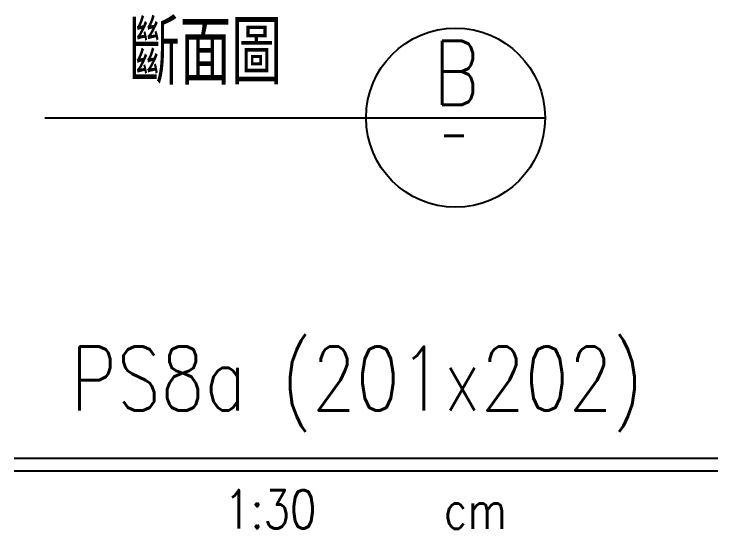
# Model space of a CAD drawing. Extents: x -4754 to 4964, y -19960 to 3942.
# Drawn here: x -257.2 to -92.2, y -10335.9 to -10215.2 of the extents above; entities that cross this region are included whole.
import ezdxf
from ezdxf.enums import TextEntityAlignment as Align

# ---------------------------------------------------------------- set-up
doc = ezdxf.new("R2010")
doc.units = 0
doc.header["$LTSCALE"] = 3
doc.layers.get('0').update_dxf_attribs({"linetype": 'CONTINUOUS'})
doc.layers.add('HB_TXT_CTEXT', color=2, linetype='CONTINUOUS')
doc.styles.get("Standard").update_dxf_attribs({"font": 'ROMANS.shx', "width": 0.8, "bigfont": 'chineset.shx'})

# ---------------------------------------------------------------- blocks, each defined once
blk = doc.blocks.new('slab_title_s')
at = {"color": 3, "linetype": 'Continuous'}
blk.add_line((-82.53, 0), (82.52, 0), dxfattribs=at)
at = {"color": 1, "linetype": 'Continuous'}
blk.add_line((-82.53, -3), (82.52, -3), dxfattribs=at)
at = {"color": 3, "linetype": 'Continuous', "width": 0.8}
blk.add_attdef('PS1', text='', height=15, dxfattribs=at).set_placement((-2.11, 17.58), align=Align.MIDDLE)
at = {"color": 0, "linetype": 'Continuous', "width": 0.8}
for tag, p in [('1:30', (-22.45, -12)), ('CM', (25.67, -12.12))]:
    blk.add_attdef(tag, text='', height=9, dxfattribs=at).set_placement(p, align=Align.MIDDLE)
blk = doc.blocks.new('slab_sectionA')
at = {"color": 3, "linetype": 'Continuous'}
for p, q in [((-75.29, 0), (0, 0)), ((0, 0), (42, 0))]:
    blk.add_line(p, q, dxfattribs=at)
at = {"color": 4, "linetype": 'Continuous'}
blk.add_circle((21, 0), 21, dxfattribs=at)
at = {"color": 3, "linetype": 'Continuous', "width": 0.8}
blk.add_text('斷面圖', height=15, rotation=360, dxfattribs=at).set_placement((-37.65, 16.03), align=Align.MIDDLE)
at = {"color": 0, "linetype": 'Continuous', "width": 0.8}
for tag, p, height in [('A', (15.81, 3), 15), ('-', (17.28, -7.5), 7.5)]:
    blk.add_attdef(tag, p, '', height=height, dxfattribs=at)

msp = doc.modelspace()

# ---------------------------------------------------------------- block references
at = {"layer": 'HB_TXT_CTEXT', "color": 0, "linetype": 'Continuous', "rotation": 360}
for name, p, values in [('slab_sectionA', (-174.701, -10239.495), {'A': 'B', '-': '-'}), ('slab_title_s', (-174.701, -10319.303), {'PS1': 'PS8a (201x202)', '1:30': '1:30', 'CM': 'cm'})]:
    msp.add_blockref(name, p, dxfattribs=at).add_auto_attribs(values)

doc.saveas('drawing.dxf')
